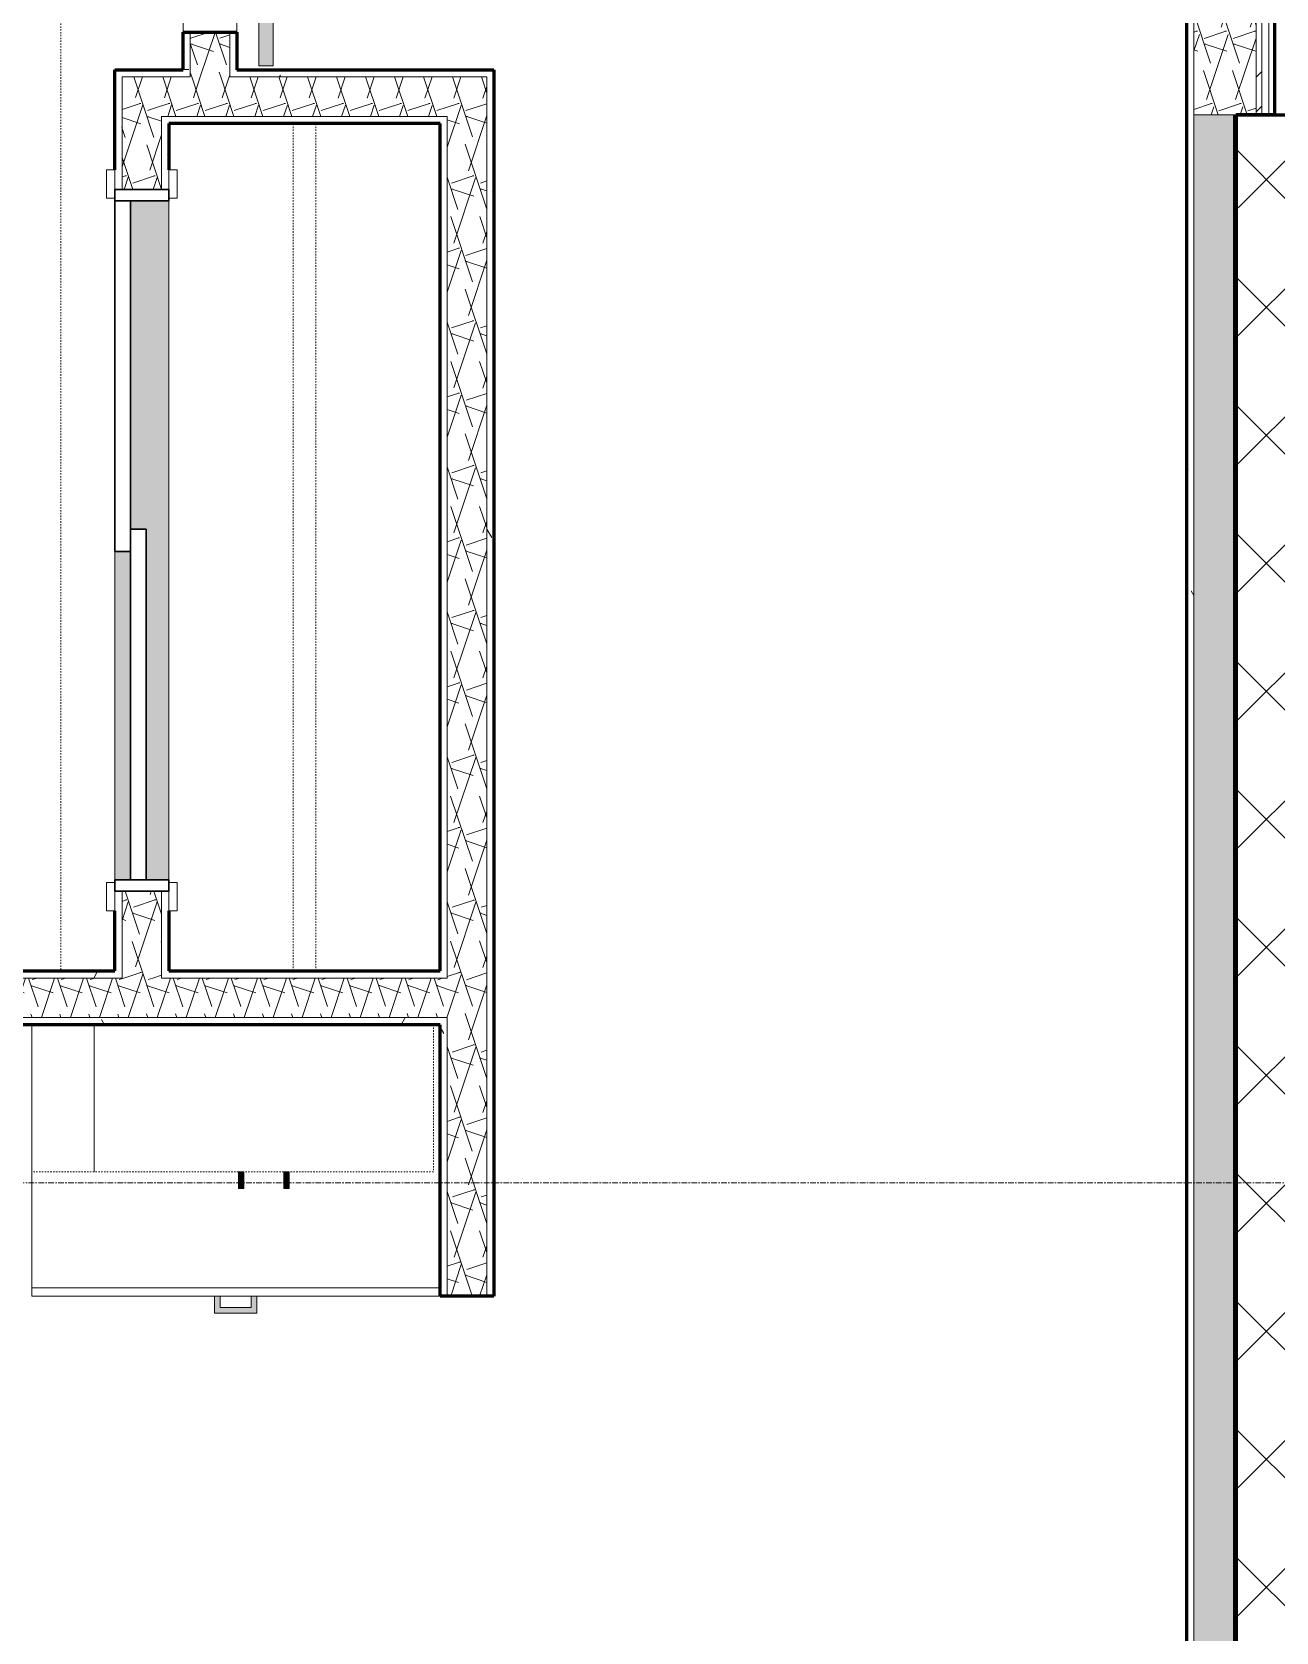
# Model space of a CAD drawing. Header units: inches. Extents: x -4169 to -1846, y 9706 to 12377.
# Drawn here: x -2818.8 to -2708.8, y 10127.5 to 10268.9 of the extents above; entities that cross this region are included whole.
import ezdxf

# ---------------------------------------------------------------- set-up
doc = ezdxf.new("R2010")
doc.units = ezdxf.units.IN
doc.header["$MEASUREMENT"] = 0
doc.linetypes.add('Dash', pattern=[0.25, 0.125, -0.125])
doc.linetypes.add('Grid Line 1_2_', pattern=[0.875, 0.5, -0.125, 0.125, -0.125])
for name, color, linetype, lineweight in [('0-1', 7, 'Continuous', 5), ('0-2', 10, 'Continuous', 18), ('A-DOOR-1', 7, 'Continuous', 9), ('A-DOOR-2', 50, 'Continuous', 30), ('A-DOOR-3', 135, 'Continuous', 18), ('A-DOOR-4', 10, 'Continuous', 18), ('A-DOOR-5', 250, 'Continuous', 60), ('A-DOOR-FRAM-1', 50, 'Continuous', 30), ('A-WALL', 113, 'Continuous', 18), ('A-WALL-1', 8, 'Continuous', 5), ('A-WALL-12', 113, 'Continuous', 60), ('A-WALL-4', 250, 'Continuous', 60), ('A-WALL-5', 10, 'Continuous', 18), ('A-WALL-PATT-1', 7, 'Continuous', 9), ('A-WALL-PATT-2', 253, 'Continuous', 9), ('A-WALL-PATT-3', 251, 'Continuous', 9), ('A-WALL-PATT-4', 111, 'Continuous', 9), ('I-FURN-1', 7, 'Continuous', 9), ('I-FURN-HDLN-1', 7, 'Dash', 9), ('I-WALL-3', 2, 'Continuous', 60), ('Q-CASE-1', 253, 'Continuous', 9), ('Q-CASE-2', 7, 'Continuous', 9), ('Q-CASE-4', 71, 'Continuous', 9), ('Q-CASE-5', 7, 'Dash', 9), ('Q-CASE-HDLN-1', 7, 'Dash', 9), ('S-GRID-1', 1, 'Grid Line 1_2_', 9)]:
    doc.layers.add(name, color=color, linetype=linetype, lineweight=lineweight)
pattern_1 = [(0, (0, 0), (20.48, 5.12), [0.845, -14.515, 0.845, -14.515, -81.92]), (0, (0, 0), (20.48, 5.12), [-30.72, 0.845, -29.875, 0.845, -14.515, -35.84]), (0, (0, 0), (20.48, 5.12), [-76.8, 0.845, -9.395, 0.845, -24.755]), (120, (7.68, 2.56), (-14.67405, 15.1762003), [0.845, -14.515, 0.845, -14.515, -81.92]), (120, (7.68, 2.56), (-14.67405, 15.1762003), [-30.72, 0.845, -29.875, 0.845, -14.515, -35.84]), (120, (7.68, 2.56), (-14.67405, 15.1762003), [-76.8, 0.845, -9.395, 0.845, -24.755]), (240, (10.24, 12.8), (-5.80595, -20.2962003), [0.845, -14.515, 0.845, -14.515, -81.92]), (240, (10.24, 12.8), (-5.80595, -20.2962003), [-30.72, 0.845, -29.875, 0.845, -14.515, -35.84]), (240, (10.24, 12.8), (-5.80595, -20.2962003), [-76.8, 0.845, -9.395, 0.845, -24.755])]
pattern_2 = [(161.57, (0.32, 0.32), (-2.560496185, -0.000537386), [0, -18.214, 2.022, 0]), (18.43, (-0.32, 0.32), (-2.560496185, 0.000537386), [0, -18.214, 2.022, 0]), (108.43, (0.32, 0.32), (1.27922091, -6.400876726), [6.07, -14.166]), (71.57, (-0.32, 0.32), (1.27922091, 6.400876726), [6.07, -14.166])]
pattern_3 = [(45, (0, 0), (-5.656854, 5.656854), []), (135, (0, 0), (-5.656854, -5.656854), [])]

# ---------------------------------------------------------------- blocks, each defined once
blk = doc.blocks.new('SLIDING - FLUSH - 5-0 x 6-8-2636084-ENLARGED RCP - 1ST FLOOR PLAN')
at = {"layer": 'A-DOOR-1'}
for p, q in [((-32.75, 3.25), (-30.25, 3.25)), ((-32.75, 2.5), (-32.75, 3.25)), ((-30.25, 3.25), (-30.25, 2.5)), ((30.25, 3.25), (32.75, 3.25)), ((30.25, 2.5), (30.25, 3.25)), ((32.75, 3.25), (32.75, 2.5)), ((-30.25, 2.5), (-32.75, 2.5)), ((32.75, 2.5), (30.25, 2.5)), ((-32.75, -2.25), (-30.25, -2.25)), ((-32.75, -3), (-32.75, -2.25)), ((-30.25, -2.25), (-30.25, -3)), ((30.25, -2.25), (32.75, -2.25)), ((30.25, -3), (30.25, -2.25)), ((32.75, -2.25), (32.75, -3)), ((-30.25, -3), (-32.75, -3)), ((32.75, -3), (30.25, -3))]:
    blk.add_line(p, q, dxfattribs=at)
at = {"layer": 'A-DOOR-2'}
for p, q in [((-1, 0.5), (30, 0.5)), ((-1, -0.88), (-1, 0.5)), ((30, 0.5), (30, -0.88)), ((-30, -0.88), (1, -0.88)), ((-30, -2.25), (-30, -0.88)), ((30, -0.88), (-1, -0.88)), ((1, -0.88), (1, -2.25)), ((1, -2.25), (-30, -2.25))]:
    blk.add_line(p, q, dxfattribs=at)
at = {"layer": 'A-DOOR-FRAM-1'}
for p, q in [((-31, 2.5), (-30, 2.5)), ((-31, -2.25), (-31, 2.5)), ((-30, 2.5), (-30, -2.25)), ((30, 2.5), (31, 2.5)), ((30, -2.25), (30, 2.5)), ((31, 2.5), (31, -2.25)), ((-30, -2.25), (-31, -2.25)), ((31, -2.25), (30, -2.25))]:
    blk.add_line(p, q, dxfattribs=at)
blk = doc.blocks.new('BARN - FLUSH - 3-0 x 7-0 BARN DOOR-2638557-ENLARGED RCP - 1ST FLOOR PLAN')
at = {"layer": 'A-DOOR-3'}
for points in [[(-60, 6), (-60, 5.67), (-58.5, 5.67), (-58.5, 6)], [(-27.42, 5.82), (-57, 5.82), (-57, 4.07), (-21, 4.07), (-21, 5.82), (-24.21, 5.82)], [(-23.73, 6), (-23.73, 5.82), (-22.23, 5.82), (-22.23, 6)]]:
    blk.add_hatch(color=256, dxfattribs=at).paths.add_polyline_path(points, flags=0)
h = blk.add_hatch(color=256, dxfattribs=at)
h.paths.add_polyline_path([(21, 5.57), (-21, 5.55), (-21, 4.95), (21, 4.95), (21, 5.55)], flags=0)
h.paths.add_polyline_path([(-60, 5.57), (-60, 4.95), (-57, 4.95), (-57, 5.57)], flags=0)
h = blk.add_hatch(color=256, dxfattribs=at)
h.paths.add_polyline_path([(18.94, 4.95), (-21, 4.95), (-21, 4.32), (21, 4.34), (21, 4.95)], flags=0)
h.paths.add_polyline_path([(-60, 4.95), (-60, 4.32), (-57, 4.34), (-57, 4.95)], flags=0)
at = {"layer": 'A-DOOR-4'}
for p, q in [((-57, 4.07), (-57, 5.82)), ((-57, 5.82), (-21, 5.82)), ((-21, 5.82), (-21, 4.07)), ((-60, 5.57), (-57, 5.57)), ((-60, 5.57), (-60, 4.95)), ((-60, 4.95), (-60, 4.32)), ((-57, 4.32), (-60, 4.32)), ((-21, 5.57), (21, 5.57)), ((21, 4.32), (-21, 4.32)), ((21, 4.95), (21, 5.57)), ((21, 4.32), (21, 4.95)), ((-21, 4.07), (-57, 4.07))]:
    blk.add_line(p, q, dxfattribs=at)
at = {"layer": 'A-DOOR-5'}
for p, q in [((-60, 6), (-60, 5.67)), ((-58.5, 6), (-60, 6)), ((-60, 5.67), (-58.5, 5.67)), ((-58.5, 5.67), (-58.5, 6)), ((-23.73, 6), (-23.73, 5.82)), ((-22.23, 6), (-23.73, 6)), ((-22.23, 5.82), (-22.23, 6))]:
    blk.add_line(p, q, dxfattribs=at)
blk = doc.blocks.new('OD_CW_Closet - OD_CW_Closet-2480202-ENLARGED RCP - 1ST FLOOR PLAN')
at = {"layer": 'Q-CASE-HDLN-1'}
for p, q in [((8.8, 0), (68.8, 0)), ((0.74, -11), (75.64, -11)), ((0.74, -13), (75.64, -13))]:
    blk.add_line(p, q, dxfattribs=at)
blk = doc.blocks.new('OD_CW_Countertop - OD_CW_Countertop-V49-ENLARGED RCP - 1ST FLOOR PLAN')
at = {"layer": 'Q-CASE-HDLN-1'}
for p, q in [((0.74, 0), (16.95, 0)), ((17.45, 0), (20.2, 0)), ((20.7, 0), (36.83, 0)), ((93.83, 0), (102.45, 0)), ((102.95, 0), (105.7, 0)), ((106.2, 0), (116.84, 0)), ((117.33, 0), (149.32, 0))]:
    blk.add_line(p, q, dxfattribs=at)
blk = doc.blocks.new('Base Cabinet 3 Drawer 230 - Base Cabinet 3 Drawer 230 36_-2567960-ENLARGED RCP - 1ST FLOOR PLAN')
at = {"layer": 'Q-CASE-4'}
blk.add_hatch(color=256, dxfattribs=at).paths.add_polyline_path([(-1.14, 25.5), (-1.14, 24), (-0.64, 24), (-0.64, 25), (2.11, 25), (2.11, 24), (2.61, 24), (2.61, 25.5)], flags=0)
at = {"layer": 'Q-CASE-2'}
for p, q in [((-1.14, 24), (-1.14, 25.5)), ((-1.14, 25.5), (2.61, 25.5)), ((2.61, 25.5), (2.61, 24)), ((2.11, 25), (-0.64, 25)), ((-0.64, 24), (-0.64, 25)), ((2.11, 24), (2.11, 25)), ((-17.26, 24), (18.74, 24)), ((-17.26, 23.25), (-17.26, 24)), ((18.74, 23.25), (-17.26, 23.25)), ((-17.26, 23.25), (-17.26, 0)), ((-1.14, 24), (-0.64, 24)), ((2.61, 24), (2.11, 24)), ((18.74, 24), (18.74, 23.25)), ((18.74, 0), (18.74, 23.25)), ((-17.26, 0), (18.74, 0))]:
    blk.add_line(p, q, dxfattribs=at)
blk = doc.blocks.new('Bed-Standard - Queen 60_ x 79_-1433484-ENLARGED RCP - 1ST FLOOR PLAN')
at = {"layer": 'I-FURN-1'}
for p, q in [((-19.31, 41.3), (40.69, 41.3)), ((-19.31, -37.7), (-19.31, 41.3)), ((40.69, 41.3), (40.69, -37.7)), ((40.69, -23.7), (-19.31, -17.13)), ((-16.31, -23.7), (37.69, -23.7)), ((-16.31, -35.7), (-16.31, -23.7)), ((37.69, -35.7), (37.69, -23.7)), ((-16.31, -35.7), (37.69, -35.7)), ((40.69, -37.7), (-19.31, -37.7))]:
    blk.add_line(p, q, dxfattribs=at)
at = {"layer": 'I-FURN-HDLN-1'}
for p, q in [((-55.31, 77.3), (64.69, 77.3)), ((-55.31, -37.7), (-55.31, 77.3)), ((64.69, 77.3), (64.69, -37.7))]:
    blk.add_line(p, q, dxfattribs=at)
blk = doc.blocks.new('300 Series Wall Hung Cabinet_302 - 30_ X 27_-V60-ENLARGED RCP - 1ST FLOOR PLAN')
at = {"layer": 'Q-CASE-5'}
for p, q in [((-15, 2.37), (-15, 15.38)), ((-15, 15.38), (-9.5, 15.38)), ((15, 7.47), (15, 2.37))]:
    blk.add_line(p, q, dxfattribs=at)
blk = doc.blocks.new('300 Series Wall Hung Cabinet_302 - 30_ X 27_-2568021-ENLARGED RCP - 1ST FLOOR PLAN')
at = {"layer": 'Q-CASE-1'}
for points in [[(-1.76, 15.38), (-1.76, 16.87), (-2.25, 16.87), (-2.25, 15.38)], [(2.24, 15.38), (2.24, 16.87), (1.75, 16.87), (1.75, 15.38)]]:
    blk.add_hatch(color=256, dxfattribs=at).paths.add_polyline_path(points, flags=0)
at = {"layer": 'Q-CASE-2'}
for p, q in [((-1.76, 16.87), (-2.25, 16.87)), ((-2.25, 16.87), (-2.25, 15.38)), ((-1.76, 15.38), (-1.76, 16.87)), ((2.24, 16.87), (1.75, 16.87)), ((1.75, 16.87), (1.75, 15.38)), ((2.24, 15.38), (2.24, 16.87)), ((-2.25, 15.38), (-1.76, 15.38)), ((1.75, 15.38), (2.24, 15.38))]:
    blk.add_line(p, q, dxfattribs=at)
at = {"layer": 'Q-CASE-5'}
for p, q in [((-15, 2.37), (-15, 15.38)), ((-15, 15.38), (15, 15.38)), ((15, 15.38), (15, 2.37))]:
    blk.add_line(p, q, dxfattribs=at)
blk = doc.blocks.new('CTR - 1st Phase - Unit Layouts_rvt-1-ENLARGED RCP - 1ST FLOOR PLAN')
at = {"layer": 'A-WALL-1'}
h = blk.add_hatch(color=256, dxfattribs=at)
h.paths.add_polyline_path([(-2810.06, 10193.98), (-2810.06, 10222.98), (-2811.44, 10222.98), (-2811.44, 10193.98)], flags=0)
h.paths.add_polyline_path([(-2808.69, 10193.98), (-2806.69, 10193.98), (-2806.69, 10253.98), (-2810.06, 10253.98), (-2810.06, 10224.98), (-2808.69, 10224.98)], flags=0)
at = {"layer": 'A-WALL-PATT-1'}
h = blk.add_hatch(dxfattribs=at)
h.set_pattern_fill('FP_1', color=256, style=0, pattern_type=2)
h.set_pattern_definition(pattern_1)
h.paths.add_polyline_path([(-2804.78, 10265.57), (-2804.78, 10268.91), (-2805.4, 10268.91), (-2805.4, 10265.57)], flags=0)
h.paths.add_polyline_path([(-2804.78, 10304.91), (-2804.78, 10308.28), (-2805.4, 10308.28), (-2805.4, 10304.91)], flags=0)
h.paths.add_polyline_path([(-2804.78, 10311.78), (-2804.78, 10356.04), (-2805.4, 10356.04), (-2805.4, 10311.78)], flags=0)
h = blk.add_hatch(dxfattribs=at)
h.set_pattern_fill('FP_1', color=256, style=0, pattern_type=2)
h.set_pattern_definition(pattern_1)
h.paths.add_polyline_path([(-2801.28, 10265.57), (-2800.65, 10265.57), (-2800.65, 10268.91), (-2801.28, 10268.91)], flags=0)
h.paths.add_polyline_path([(-2800.65, 10304.91), (-2800.65, 10356.04), (-2801.28, 10356.04), (-2801.28, 10304.91)], flags=0)
h = blk.add_hatch(dxfattribs=at)
h.set_pattern_fill('FP_1', color=256, style=0, pattern_type=2)
h.set_pattern_definition(pattern_1)
h.paths.add_polyline_path([(-2810.81, 10185.91), (-2810.81, 10192.98), (-2811.44, 10192.98), (-2811.44, 10185.91)], flags=0)
h.paths.add_polyline_path([(-2810.81, 10254.98), (-2810.81, 10265.57), (-2811.44, 10265.57), (-2811.44, 10254.98)], flags=0)
h = blk.add_hatch(dxfattribs=at)
h.set_pattern_fill('FP_1', color=256, style=0, pattern_type=2)
h.set_pattern_definition(pattern_1)
h.paths.add_polyline_path([(-2782.69, 10264.94), (-2778.56, 10264.94), (-2778.57, 10265.57), (-2801.28, 10265.57), (-2801.28, 10264.94), (-2788.86, 10264.94)], flags=0)
h.paths.add_polyline_path([(-2805.75, 10264.94), (-2804.78, 10264.94), (-2804.78, 10265.57), (-2810.81, 10265.57), (-2810.81, 10264.94), (-2806.69, 10264.94)], flags=0)
h = blk.add_hatch(dxfattribs=at)
h.set_pattern_fill('FP_1', color=256, style=0, pattern_type=2)
h.set_pattern_definition(pattern_1)
h.paths.add_polyline_path([(-2778.56, 10157.16), (-2777.94, 10157.16), (-2777.94, 10265.57), (-2778.56, 10265.57), (-2778.56, 10181.79)], flags=0)
h = blk.add_hatch(dxfattribs=at)
h.set_pattern_fill('FP_1', color=256, style=0, pattern_type=2)
h.set_pattern_definition(pattern_1)
h.paths.add_polyline_path([(-2807.31, 10185.91), (-2806.69, 10185.91), (-2806.69, 10192.98), (-2807.31, 10192.98), (-2807.31, 10185.93)], flags=0)
h.paths.add_polyline_path([(-2806.69, 10254.98), (-2806.69, 10261.44), (-2807.31, 10261.44), (-2807.31, 10254.98)], flags=0)
h = blk.add_hatch(dxfattribs=at)
h.set_pattern_fill('FP_1', color=256, style=0, pattern_type=2)
h.set_pattern_definition(pattern_1)
h.paths.add_polyline_path([(-2782.06, 10157.16), (-2782.06, 10181.79), (-2782.69, 10181.79), (-2782.69, 10157.16)], flags=0)
h.paths.add_polyline_path([(-2782.69, 10185.29), (-2782.06, 10185.29), (-2782.06, 10261.44), (-2782.69, 10261.44), (-2782.69, 10185.91)], flags=0)
h = blk.add_hatch(dxfattribs=at)
h.set_pattern_fill('FP_1', color=256, style=0, pattern_type=2)
h.set_pattern_definition(pattern_1)
h.paths.add_polyline_path([(-2782.69, 10185.29), (-2782.69, 10185.91), (-2807.31, 10185.91), (-2807.31, 10185.29), (-2782.69, 10185.29)], flags=0)
h.paths.add_polyline_path([(-2931.27, 10185.29), (-2810.81, 10185.29), (-2810.81, 10185.91), (-2931.27, 10185.91), (-2931.27, 10185.3)], flags=0)
h = blk.add_hatch(dxfattribs=at)
h.set_pattern_fill('FP_1', color=256, style=0, pattern_type=2)
h.set_pattern_definition(pattern_1)
h.paths.add_polyline_path([(-2788.86, 10181.16), (-2782.69, 10181.16), (-2782.69, 10181.79), (-2931.27, 10181.79), (-2931.27, 10181.16), (-2810.81, 10181.16)], flags=0)
at = {"layer": 'A-WALL-PATT-2'}
h = blk.add_hatch(dxfattribs=at)
h.set_pattern_fill('FP_2', color=256, style=0, pattern_type=2)
h.set_pattern_definition(pattern_2)
h.paths.add_polyline_path([(-2801.28, 10264.94), (-2801.28, 10268.91), (-2804.78, 10268.91), (-2804.78, 10264.94)], flags=0)
h.paths.add_polyline_path([(-2801.28, 10304.91), (-2801.28, 10356.04), (-2804.78, 10356.04), (-2804.78, 10304.91)], flags=0)
h = blk.add_hatch(dxfattribs=at)
h.set_pattern_fill('FP_2', color=256, style=0, pattern_type=2)
h.set_pattern_definition(pattern_2)
h.paths.add_polyline_path([(-2807.31, 10185.29), (-2807.31, 10192.98), (-2810.81, 10192.98), (-2810.81, 10185.29)], flags=0)
h.paths.add_polyline_path([(-2810.81, 10254.98), (-2807.31, 10254.98), (-2807.31, 10264.94), (-2810.81, 10264.94), (-2810.81, 10261.44)], flags=0)
h = blk.add_hatch(dxfattribs=at)
h.set_pattern_fill('FP_2', color=256, style=0, pattern_type=2)
h.set_pattern_definition(pattern_2)
h.paths.add_polyline_path([(-2788.86, 10261.44), (-2782.06, 10261.44), (-2782.06, 10264.94), (-2807.31, 10264.94), (-2807.31, 10261.44), (-2800.65, 10261.44)], flags=0)
h = blk.add_hatch(dxfattribs=at)
h.set_pattern_fill('FP_2', color=256, style=0, pattern_type=2)
h.set_pattern_definition(pattern_2)
h.paths.add_polyline_path([(-2778.56, 10157.16), (-2778.56, 10264.94), (-2782.06, 10264.94), (-2782.06, 10157.16)], flags=0)
h = blk.add_hatch(dxfattribs=at)
h.set_pattern_fill('FP_2', color=256, style=0, pattern_type=2)
h.set_pattern_definition(pattern_2)
h.paths.add_polyline_path([(-2782.69, 10181.79), (-2782.06, 10181.79), (-2782.06, 10185.29), (-2932.52, 10185.29), (-2932.52, 10181.79), (-2788.86, 10181.79)], flags=0)
at = {"layer": 'A-WALL-4'}
for p, q in [((-2805.4, 10265.57), (-2805.4, 10268.91)), ((-2805.4, 10268.91), (-2800.65, 10268.91)), ((-2800.65, 10268.91), (-2800.65, 10265.57)), ((-2811.44, 10256.73), (-2811.44, 10265.57)), ((-2811.44, 10265.57), (-2810.81, 10265.57)), ((-2810.81, 10265.57), (-2806.69, 10265.57)), ((-2806.69, 10265.57), (-2805.4, 10265.57)), ((-2800.65, 10265.57), (-2782.69, 10265.57)), ((-2782.69, 10265.57), (-2778.56, 10265.57)), ((-2778.56, 10265.57), (-2777.94, 10265.57)), ((-2777.94, 10265.57), (-2777.94, 10157.16)), ((-2806.69, 10260.82), (-2806.69, 10256.73)), ((-2782.69, 10260.82), (-2806.69, 10260.82)), ((-2782.69, 10185.91), (-2782.69, 10260.82)), ((-2811.44, 10185.91), (-2811.44, 10191.23)), ((-2806.69, 10191.23), (-2806.69, 10185.91)), ((-2934.03, 10185.91), (-2811.44, 10185.91)), ((-2806.69, 10185.91), (-2782.69, 10185.91)), ((-2782.69, 10181.16), (-2934.03, 10181.16)), ((-2782.69, 10157.16), (-2782.69, 10181.16)), ((-2777.94, 10157.16), (-2782.69, 10157.16))]:
    blk.add_line(p, q, dxfattribs=at)
at = {"layer": 'A-WALL-5'}
for p, q in [((-2805.4, 10304.91), (-2805.4, 10268.91)), ((-2800.65, 10268.91), (-2800.65, 10304.91)), ((-2804.78, 10268.91), (-2804.78, 10265.57)), ((-2801.28, 10268.91), (-2801.28, 10265.57)), ((-2804.78, 10264.94), (-2804.78, 10265.57)), ((-2801.28, 10264.94), (-2801.28, 10265.57)), ((-2810.81, 10264.94), (-2810.81, 10254.98)), ((-2807.31, 10264.94), (-2810.81, 10264.94)), ((-2806.69, 10264.94), (-2807.31, 10264.94)), ((-2806.69, 10264.94), (-2804.78, 10264.94)), ((-2801.28, 10264.94), (-2782.69, 10264.94)), ((-2782.06, 10264.94), (-2782.69, 10264.94)), ((-2778.56, 10264.94), (-2782.06, 10264.94)), ((-2778.56, 10157.16), (-2778.56, 10264.94)), ((-2807.31, 10261.44), (-2807.31, 10254.98)), ((-2806.69, 10261.44), (-2807.31, 10261.44)), ((-2806.69, 10261.44), (-2782.69, 10261.44)), ((-2782.06, 10261.44), (-2782.69, 10261.44)), ((-2782.06, 10185.29), (-2782.06, 10261.44)), ((-2806.69, 10193.98), (-2806.69, 10253.98)), ((-2811.44, 10222.98), (-2811.44, 10193.98)), ((-2810.81, 10192.98), (-2810.81, 10185.91)), ((-2807.31, 10192.98), (-2807.31, 10185.91)), ((-2934.03, 10185.29), (-2810.81, 10185.29)), ((-2810.81, 10185.29), (-2810.81, 10185.91)), ((-2807.31, 10185.29), (-2807.31, 10185.91)), ((-2807.31, 10185.29), (-2782.69, 10185.29)), ((-2782.06, 10185.29), (-2782.69, 10185.29)), ((-2934.03, 10181.79), (-2782.69, 10181.79)), ((-2782.06, 10181.79), (-2782.69, 10181.79)), ((-2782.06, 10157.16), (-2782.06, 10181.79))]:
    blk.add_line(p, q, dxfattribs=at)
at = {"layer": '0-2'}
for name, p, rotation in [('BARN - FLUSH - 3-0 x 7-0 BARN DOOR-2638557-ENLARGED RCP - 1ST FLOOR PLAN', (-2803.03, 10286.91), 269.9999999999653), ('Bed-Standard - Queen 60_ x 79_-1433484-ENLARGED RCP - 1ST FLOOR PLAN', (-2893.52, 10250.6), 269.9999999999735), ('OD_CW_Closet - OD_CW_Closet-2480202-ENLARGED RCP - 1ST FLOOR PLAN', (-2806.69, 10185.18), 89.9999999999837), ('SLIDING - FLUSH - 5-0 x 6-8-2636084-ENLARGED RCP - 1ST FLOOR PLAN', (-2809.19, 10223.98), 269.9999999999661), ('300 Series Wall Hung Cabinet_302 - 30_ X 27_-V60-ENLARGED RCP - 1ST FLOOR PLAN', (-2828.28, 10183.54), 180), ('Base Cabinet 3 Drawer 230 - Base Cabinet 3 Drawer 230 36_-2567960-ENLARGED RCP - 1ST FLOOR PLAN', (-2800.04, 10181.16), 180), ('300 Series Wall Hung Cabinet_302 - 30_ X 27_-2568021-ENLARGED RCP - 1ST FLOOR PLAN', (-2798.28, 10183.54), 180), ('OD_CW_Countertop - OD_CW_Countertop-V49-ENLARGED RCP - 1ST FLOOR PLAN', (-2781.95, 10157.16), 180)]:
    blk.add_blockref(name, p, dxfattribs=dict(at, rotation=rotation))
blk = doc.blocks.new('CTR - 1st Phase - Shell_rvt-1-ENLARGED RCP - 1ST FLOOR PLAN')
at = {"layer": 'S-GRID-1'}
blk.add_line((-1846.46, 10167.19), (-4136.46, 10167.19), dxfattribs=at)
blk = doc.blocks.new('CTR - 1st Phase -Stairs _ Elevators_rvt-1-ENLARGED RCP - 1ST FLOOR PLAN')
at = {"layer": 'A-WALL-PATT-3'}
h = blk.add_hatch(dxfattribs=at)
h.set_pattern_fill('FP_27', color=256, style=0, pattern_type=2)
h.set_pattern_definition(pattern_3)
h.paths.add_polyline_path([(-2712.32, 10253.59), (-2696.32, 10253.59), (-2696.32, 10261.59), (-2712.32, 10261.59)], flags=0)
h.paths.add_polyline_path([(-2656.32, 10253.59), (-2640.32, 10253.59), (-2640.32, 10261.59), (-2656.32, 10261.59), (-2656.32, 10254.59)], flags=0)
h = blk.add_hatch(dxfattribs=at)
h.set_pattern_fill('FP_27', color=256, style=0, pattern_type=2)
h.set_pattern_definition(pattern_3)
h.paths.add_polyline_path([(-2710.96, 10013.59), (-2704.32, 10013.59), (-2704.32, 10253.59), (-2712.32, 10253.59), (-2712.32, 10013.59), (-2710.96, 10014.95)], flags=0)
at = {"layer": 'A-WALL-4'}
for p, q in [((-2712.32, 10261.59), (-2696.32, 10261.59)), ((-2712.32, 10253.59), (-2712.32, 10261.59)), ((-2712.32, 10013.59), (-2712.32, 10253.59))]:
    blk.add_line(p, q, dxfattribs=at)

msp = doc.modelspace()

# ---------------------------------------------------------------- hatches: boundary and pattern name
at = {"layer": 'A-WALL'}
msp.add_hatch(color=256, dxfattribs=at).paths.add_polyline_path([(-2712.32, 10033.95), (-2712.32, 10261.59), (-2712.54, 10261.59), (-2712.54, 10033.95)], flags=0)
at = {"layer": 'A-WALL-PATT-4'}
h = msp.add_hatch(dxfattribs=at)
h.set_pattern_fill('FP_26', color=256, style=0, pattern_type=2)
h.set_pattern_definition([(45, (0, 0), (-6.335677, 6.335677), []), (45, (0, 9.6), (-6.335677, 6.335677), [])])
h.paths.add_polyline_path([(-2710.04, 10261.59), (-2710.04, 10380.04), (-2710.54, 10380.04), (-2710.54, 10261.59)], flags=0)
h = msp.add_hatch(dxfattribs=at)
h.set_pattern_fill('FP_1', color=256, style=0, pattern_type=2)
h.set_pattern_definition(pattern_1)
h.paths.add_polyline_path([(-2709.41, 10261.59), (-2709.41, 10380.66), (-2710.04, 10380.66), (-2710.04, 10261.59)], flags=0)
h = msp.add_hatch(dxfattribs=at)
h.set_pattern_fill('FP_1', color=256, style=0, pattern_type=2)
h.set_pattern_definition(pattern_1)
h.paths.add_polyline_path([(-2708.91, 10261.59), (-2708.91, 10381.16), (-2709.41, 10381.16), (-2709.41, 10261.59)], flags=0)
h = msp.add_hatch(dxfattribs=at)
h.set_pattern_fill('FP_2', color=256, style=0, pattern_type=2)
h.set_pattern_definition(pattern_2)
h.paths.add_polyline_path([(-2710.54, 10261.59), (-2710.54, 10379.54), (-2716.04, 10379.54), (-2716.04, 10261.59), (-2712.29, 10261.59)], flags=0)
h = msp.add_hatch(dxfattribs=at)
h.set_pattern_fill('FP_1', color=256, style=0, pattern_type=2)
h.set_pattern_definition(pattern_1)
h.paths.add_polyline_path([(-2716.04, 10261.59), (-2716.04, 10374.04), (-2716.66, 10374.04), (-2716.66, 10261.59)], flags=0)
h = msp.add_hatch(dxfattribs=at)
h.set_pattern_fill('FP_1', color=256, style=0, pattern_type=2)
h.set_pattern_definition(pattern_1)
h.paths.add_polyline_path([(-2716.04, 10033.95), (-2716.04, 10261.59), (-2716.66, 10261.59), (-2716.66, 10033.95)], flags=0)
h = msp.add_hatch(dxfattribs=at)
h.set_pattern_fill('FP_2', color=256, style=0, pattern_type=2)
h.set_pattern_definition(pattern_2)
h.paths.add_polyline_path([(-2716.04, 10017.09), (-2712.54, 10017.09), (-2712.54, 10261.59), (-2716.04, 10261.59), (-2716.04, 10021.26)], flags=0)

# ---------------------------------------------------------------- linework, layer by layer
at = {"layer": 'A-WALL'}
for p, q in [((-2710.04, 10261.59), (-2710.04, 10380.04)), ((-2709.41, 10261.59), (-2709.41, 10380.66)), ((-2710.54, 10261.59), (-2710.54, 10379.54)), ((-2716.04, 10017.09), (-2716.04, 10374.04)), ((-2712.29, 10261.59), (-2716.04, 10261.59)), ((-2712.54, 10017.09), (-2712.54, 10261.59))]:
    msp.add_line(p, q, dxfattribs=at)
at = {"layer": 'A-WALL-12'}
for p, q in [((-2716.66, 10017.09), (-2716.66, 10261.59)), ((-2712.29, 10261.59), (-2712.29, 10017.09))]:
    msp.add_line(p, q, dxfattribs=at)
at = {"layer": 'I-WALL-3'}
for p, q in [((-2708.91, 10381.16), (-2708.91, 10261.59)), ((-2716.66, 10261.59), (-2716.66, 10373.41)), ((-2708.91, 10261.59), (-2712.29, 10261.59))]:
    msp.add_line(p, q, dxfattribs=at)

# ---------------------------------------------------------------- block references
at = {"layer": '0-1'}
for name in ['CTR - 1st Phase - Shell_rvt-1-ENLARGED RCP - 1ST FLOOR PLAN', 'CTR - 1st Phase -Stairs _ Elevators_rvt-1-ENLARGED RCP - 1ST FLOOR PLAN', 'CTR - 1st Phase - Unit Layouts_rvt-1-ENLARGED RCP - 1ST FLOOR PLAN']:
    msp.add_blockref(name, (0, 0), dxfattribs=at)

doc.saveas('drawing.dxf')
